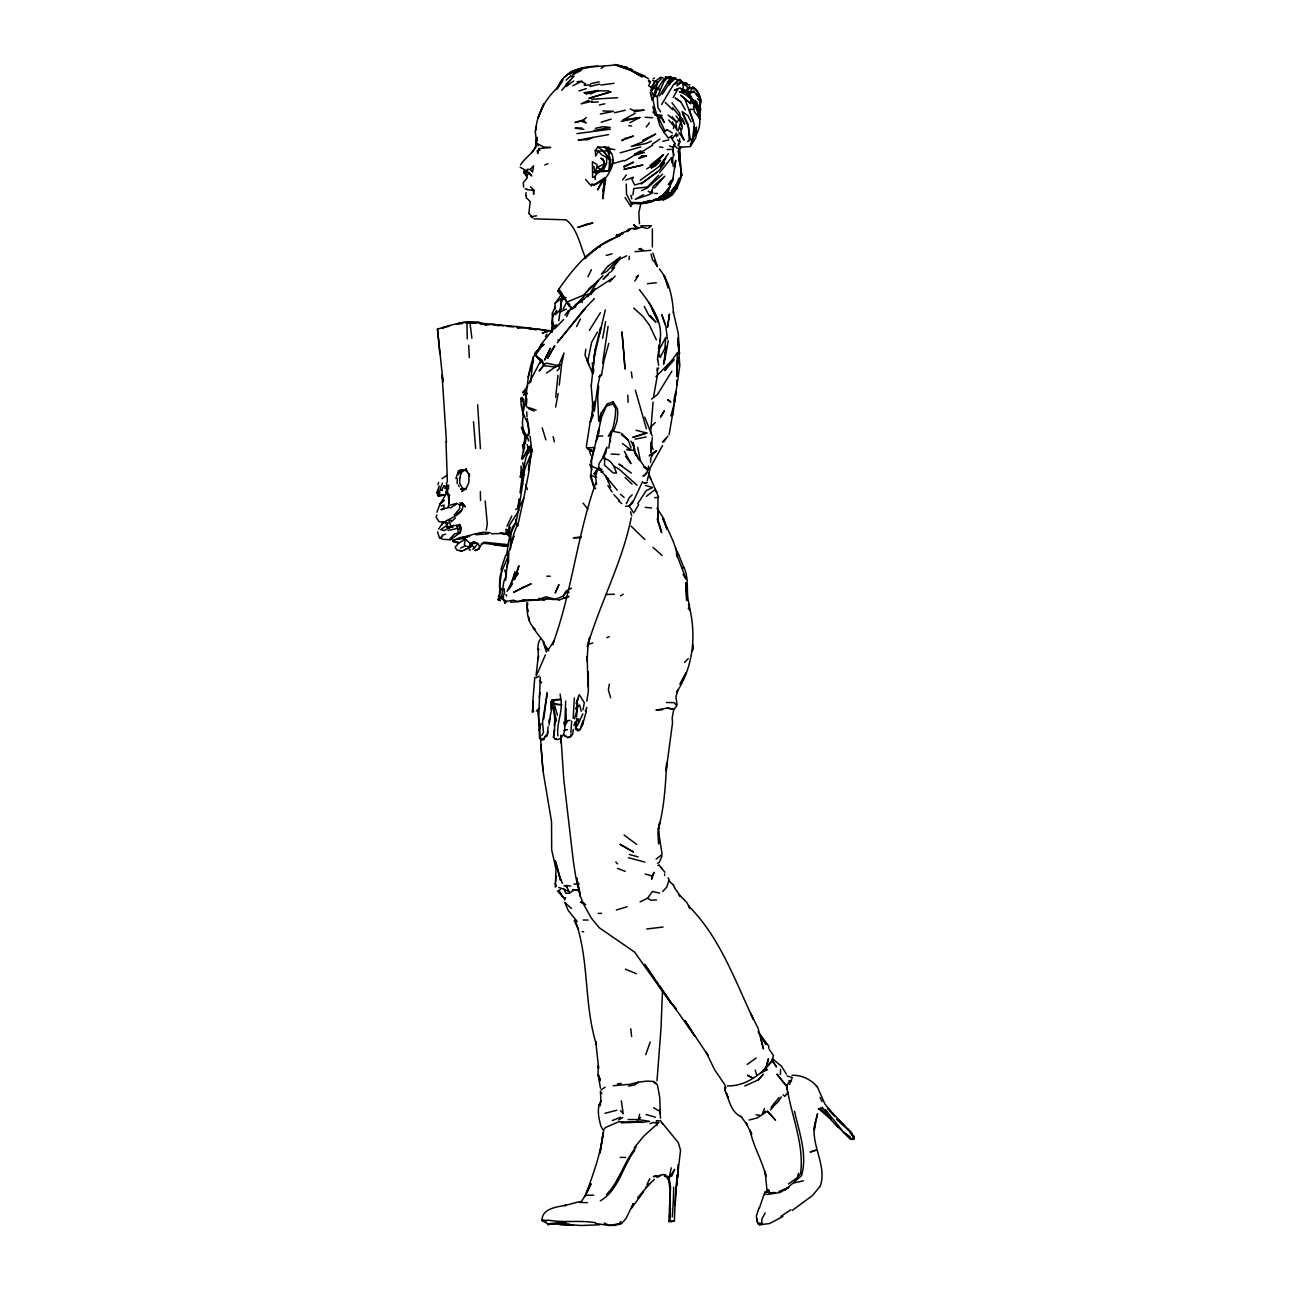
<?xml version="1.0" encoding="UTF-8"?>
<svg xmlns="http://www.w3.org/2000/svg" width="1290" height="1290" viewBox="0 0 1290 1290"><rect width="100%" height="100%" fill="white"/><g stroke="black" fill="none" stroke-linecap="round" stroke-linejoin="round"><path stroke-width="1.5" d="M459.691 477.719L459.691 483.234L462.384 488.023L466.093 489.49M591.191 385.887L592.771 405.334M560.973 737.509L563.794 779.515L573.26 860.672L575.711 876.813L580.307 896.066L583.483 904.016L591.304 918.093L599.286 927.752L634.599 952.085L669.913 1001.927L676.315 1008.877L669.913 1001.927M609.783 153.655L609.783 148.705L608.477 147.334L597.818 147.044L595.287 150.591L595.706 156.106L598.238 151.091L607.622 150.962L611.476 153.026C615.83 162.04 610.138 172.441 604.446 179.471L603.01 179.939M524.933 434.569L523.917 449.726M508.566 561.811L508.615 552.878L506.615 555.361L508.679 540.816L512.63 526.884L515.984 522.24L518.709 508.695L523.756 498.392L528.787 472.301L531.561 449.21L530.093 436.133M656.336 91.413L655.223 95.508L651.805 99.975L651.289 95.96L652.74 93.686L651.256 90.864L651.273 87.252L654.933 81.464L660.641 77.303L663.157 77.948M671.429 1221.791L669.994 1220.92L670.381 1208.198L668.72 1221.453L674.347 1221.227L675.509 1193.814L680.54 1150.18L678.266 1142.521L662.157 1122.913M527.997 377.083L533.415 360.732L532.835 359.055C526.465 376.341 527.562 395.369 522.901 412.719L523.192 415.735M519.564 504.519L524.804 469.092L529.948 456.209L529.948 462.61L531.561 449.21M689.408 610.089L689.424 607.139C696.471 635.776 693.133 667.107 676.637 692.117L677.992 689.795L675.96 696.955L677.105 705.017M677.863 1177.415L678.008 1164.66M455.934 478.429L458.563 470.721L465.142 469.705L468.979 474.091L468.883 482.46L466.609 487.588L461.691 491.571L465.48 488.636L460.691 489.216L465.48 488.636M506.615 555.361L510.308 548.766L510.501 534.06L515.984 522.24L515.839 519.499M551.943 332.465L552.781 316.405L556.748 310.439L555.426 314.567L561.537 308.681M555.571 881.57L556.006 869.186L551.685 849.917L551.54 821.633L542.977 770.743L540.462 737.283M595.287 150.591L598.238 151.091L601.737 154.816L606.671 157.525L606.59 163.298L603.156 170.667L601.285 171.699L609.17 171.022L610.654 159.895L607.622 150.962L604.252 146.721L607.735 149.237L609.106 152.22M765.115 1212.955L761.81 1219.147L761.89 1223.42L758.843 1223.243L756.908 1221.533L756.956 1218.792M560.747 295.571L555.071 303.311L555.071 307.052L552.459 313.147L552.039 324.435M588.03 686.731L587.192 656.691L587.063 660.948L587.998 645.645L589.788 637.067L587.337 646.516C600.092 602.962 622.248 562.521 631.229 517.709M598.786 433.714L598.899 428.796L591.046 462.626M673.203 154.945L673.364 147.528L669.494 145.867M676.879 372.875L677.153 361.071M528.626 453.258L528.69 451M627.246 231.603L628.698 230.41L621.635 233.103L619.571 235.877C592.545 244.874 573.357 267.917 557.796 290.718L562.295 296.378L558.764 320.694M606.671 157.525L609.461 159.638L609.17 171.022L603.156 170.667M448.775 528.4L453.145 525.53L456.66 525.449L458.805 525.756L460.353 529.303L460.272 532.657L450.791 539.413M500.246 533.109L507.099 534.221L510.018 527.159L509.566 530.045L506.148 529.416L506.051 533.125L509.518 536.576L509.453 534.189M653.079 402.045L650.563 433.392M684.764 1020.519L708.129 1055.607L706.098 1052.108L714.596 1069.765L724.98 1084.938L725.157 1090.824L728.221 1097.79L726.206 1092.856C729.285 1101.66 731.914 1113.012 741.605 1116.93L740.879 1116.253L747.329 1125.09L745.878 1122.623L751.715 1134.345L749.958 1130.056C753.296 1146.359 762.213 1160.419 765.938 1176.48L765.083 1171.223L767.195 1192.089L768.243 1190.106M535.157 354.476L539.01 359.491L542.332 360.555L535.157 354.911L535.302 352.928L543.864 344.317L535.302 352.928L535.157 354.911L545.315 365.747L555.087 367.07L561.553 364.554L563.988 353.025L559.215 364.296L546.541 373.036M534.802 677.234L532.722 702.873M559.328 366.021L559.247 368.601L557.199 370.746M550.959 709.565L550.765 701.921L551.765 701.405L553.297 707.275L552.459 708.065L551.765 701.405L553.329 700.889L557.441 715.144M576.694 718.627L575.582 728.689L577.581 728.931L578.017 730.672L580.145 729.608L582.596 724.561L586.45 710.903M656.997 1080.826L660.996 1028.485L662.496 990.51M676.621 1185.8L677.04 1174.948L675.202 1204.925M557.973 375.342L555.684 397.336M673.654 1187.219C673.606 1197.362 673.009 1207.166 672.284 1216.938M523.063 469.753L520.031 492.812M686.699 600.431L685.909 582.983L686.699 600.431L686.683 599.382M657.948 497.376L658.061 522.256L657.158 518.564M687.554 141.577L689.279 140.578L688.473 126.92L682.813 114.391M650.595 462.481L650.821 457.885L653.498 453.258M696.036 105.538L694.73 104.377L696.648 105.393L699.809 116.003L699.728 114.729C694.181 108.102 694.23 98.637 687.876 92.364L679.379 91.767C696.342 97.153 705.291 119.551 696.116 134.918L696.374 127.065L695.923 137.417L690.424 146.56L679.572 147.334L679.959 162.685L679.733 160.879M608.912 448.114C609.912 434.649 616.104 422.153 615.572 408.35L613.137 403.964L613.25 401.835L607.429 403.899L601.285 412.897L598.673 420.991L597.705 397.61L598.657 386.274M665.221 352.138L664.818 359.846L668.236 340.737M780.353 1074.522L780.611 1069.329M457.095 483.573L457.37 478.413M561.553 364.554L559.279 385.113M658.174 510.372L657.723 518.693L661.641 532.56L658.658 523.982M573.195 718.207L574.34 697.938M573.244 729.414L572.696 734.381L570.76 736.477L567.842 737.622L564.036 735.3L566.487 736.445M600.479 1091.098L600.882 1100.967C596.27 1109.045 598.995 1118.833 600.947 1126.251L603.881 1131.33M690.698 103.635L680.781 95.331L690.698 103.635L690.989 98.814L694.746 105.603M525.901 195.225L526.046 192.533M593.803 486.282L590.82 475.091L591.852 465.674M665.398 77.432L670.155 77.061M677.04 360.636L677.54 352.428L664.673 370.601L674.202 359.717M677.863 360.249L676.621 376.309L677.863 360.249L676.847 364.086L678.588 357.475M576.582 716.982L577.194 708.597L576.356 707.807L575.808 708.791L577.227 707.936L576.888 701.099L579.242 694.633L584.322 702.728L583.015 709.726M543.751 719.03L547.218 692.778L542.526 722.013L543.461 732.285L541.848 735.51M570.922 732.639L571.663 721.158M694.713 105.49L695.052 100.475L696.842 102.233L698.051 106.715M681.588 125.791L679.653 113.052L671.993 102.861M600.269 332.885L600.656 327.499L595.061 349.735L591.255 385.791M554.281 725.706L554.797 718.772L553.297 707.275L551.588 707.081M555.297 721.094L553.491 737.3L555.281 739.122L557.973 739.557L560.634 738.267L561.231 735.687M651.466 441.954L650.66 452.387L652.337 437.649M522.466 484.847L522.611 483.008M458.079 542.09L453.354 540.655L453.258 541.881L458.885 542.993L465.48 539.268L470.269 543.461L473.849 541.655L477.784 543.493L479.267 545.702L479.138 548.831L475.494 550.669M505.567 580.274L508.615 552.878M629.036 259.645L629.31 256.307M660.512 338.867L657.416 359.717M699.438 118.212L699.728 114.729L697.148 108.183L694.681 103.345L695.375 107.199L691.118 100.056L693.697 101.313M526.255 406.237L526.9 398.82M563.891 724.061L564.085 721.819M650.837 450.823L651.498 443.26M672.88 414.832L674.96 397.352L674.589 400.948M675.75 392.096L674.96 400.932L670.881 415.944M443.825 507.631L444.066 505.051M575.582 728.689L577.307 718.788M566.358 309.132L560.521 311.809L560.699 301.908L562.295 296.378M533.576 189.727L533.641 194.258L533.576 189.727L530.496 186.937M596.044 474.688L597.802 468.883L591.368 466.077M525.933 404.302L526.401 393.466M528.465 470.221L529.948 456.209M533.351 701.454L532.447 712.128L533.334 703.889M593.448 364.957L595.061 349.735M602.785 191.549L605.591 179.391L602.849 198.676L604.188 178.778L597.609 189.936L601.962 181.245L593.755 185.147L591.739 184.357L591.4 186.099L585.563 179.391M725.528 1087.325L725.157 1090.824L725.577 1087.293M505.648 555.329L501.084 569.019L501.649 571.712C497.376 580.693 501.794 590.755 498.069 599.737L500.294 600.737L498.392 595.754M675.686 392.225L674.606 401.787L679.798 365.602L679.024 354.363M837.21 1126.009L850.336 1139.264L853.803 1138.893L854.157 1136.683L847.627 1128.831M555.264 887.149L555.893 875.991M560.634 738.267L563.585 734.526L564.633 730.14L565.649 701.131M694.31 126.646L694.197 135.885L690.327 144.593M539.333 697.39L539.897 692.698M571.051 734.058L570.76 736.477L567.842 737.622M653.45 397.497L657.465 374.793L657.191 368.101M699.841 104.812C701.663 98.072 698.551 90.51 692.746 86.752L689.94 92.928L679.894 87.897L674.299 90.219L677.911 89.139L673.17 97.476M463.142 504.197L465.319 506.825L461.949 502.568L463.142 504.197C463.545 513.904 452.5 517.226 445.743 521.144M600.882 1100.967L600.285 1105.643L599.044 1104.804M449.823 495.247L445.727 493.07L447.388 486.088L446.34 482.879M527.626 170.409L525.659 174.747L527.239 177.907L523.337 182.567L523.579 187.05M526.272 436.391L525.304 443.986L523.659 442.647L524.772 447.888M679.153 161.75L679.233 148.527L677.008 148.108L673.944 144.754L674.976 143.593L670.961 137.208L672.687 138.256L676.444 133.112M547.057 1223.355L542.01 1220.534C541.752 1208.359 557.441 1206.795 566.31 1205.215L564.536 1205.618L578.646 1201.845M674.009 400.739L674.493 397.078M602.624 363.151L608.09 326.386M585.821 349.219L585.031 355.089L592.723 373.906M632.922 195.08L633.793 188.534L647.403 187.002L658.545 175.295M594.303 411.268L597.867 385.226L600.124 375.325L601.527 375.164L604.075 360.265L608.783 343.414M603.107 1132.878L600.011 1153.05L603.301 1132.523C600.543 1154.598 592.771 1175.771 584.918 1196.427L591.078 1183.736L585.644 1194.895L580.742 1202.425L579.323 1202.344L581.451 1202.167L580.581 1202.087M522.208 397.207L522.337 401.013L520.837 397.981L521.079 404.754L522.998 413.897L523.434 398.771M667.639 327.079L669.446 314.067L667.446 327.273M656.884 1125.606L656.368 1120.671L659.222 1120.736M678.234 130.983L680.604 122.276L676.121 115.923M617.249 490.2L598.544 467.56L599.14 463.449L605.607 453.532L606.88 447.275L603.043 456.821M586.821 701.244L588.353 690.972L588.353 671.945M536.14 675.041L538.091 657.707M544.815 736.864L543.703 739.67L541.542 739.815L539.575 738.251L538.656 719.756L540.268 677.137M674.509 168.313L675.718 160.299L672.574 180.955L668.43 184.599L671.106 180.681M679.975 146.915L678.266 145.351L678.572 143.319M666.14 346.962L663.544 364.183L665.366 356.943M508.47 530.529L509.244 525.562L519.177 510.05M553.491 737.3L554.684 729.688M547.363 735.139L548.105 726.705M564.73 902.436L568.293 910.579L577.162 921.463M458.579 474.526L458.901 472.495L462.191 469.931L458.563 470.721M523.579 395.224L525.433 391.209M538.72 656.029L537.72 659.754C539.543 652.966 535.834 645.79 540.204 639.292M527.787 603.333L527.191 606.977L528.319 611.557M556.7 324.887L541.913 343.398L543.203 345.462L541.332 344.946L533.254 357.201L530.593 382.292M582.596 724.561L583.241 720.659M609.348 684.103L608.38 689.908L610.638 697.777M539.962 150.059L538.462 149.753L538.575 148.608L550.669 147.479L543.622 147.012L536.205 142.948L537.156 137.337L537.204 140.4M645.742 468.625L634.551 452.306L637.357 456.773L634.196 450.532L633.132 442.406L635.776 455.096M521.95 467.48L520.257 477.268L522.24 469.77M486.233 530.013L487.298 523.917L485.185 500.988M692.133 142.045L694.359 124.453L684.99 99.362M510.308 548.766L513.839 533.77L517.887 523.256M602.656 338.303L605.639 321.629M549.008 724.996L550.362 717.562M676.605 706.323L673.751 709.371L672.171 718.127L672.542 722.739L666.108 771.017L666.72 762.793C665.447 785.207 664.334 807.895 658.11 829.583L659.69 822.569L658.351 833.485L658.674 843.95L658.222 831.05M523.756 498.392L517.613 526.255L517.161 523.563M555.619 407.092L558.151 393.402M599.64 421.701L601.285 412.897M574.582 718.724L578.097 705.92L576.888 701.099L576.291 703.534L578.323 698.454M594.384 401.303L590.32 422.04L592.803 415.17L590.046 422.668L586.289 446.921L588.176 449.581M594.255 356.588L605.3 309.939M789.609 1084.438L792.237 1077.537L787.077 1075.941M658.432 348.461L659.142 344.93M659.835 341.399C663.786 321.855 650.724 304.263 639.421 289.718M652.288 876.023L651.644 879.232L654.111 872.298L652.288 876.023L645.161 874.023M668.865 880.49L666.737 887.181L662.641 891.519M613.121 160.105L610.218 169.683M598.125 435.343L596.77 438.6L601.672 416.686L607.429 403.899M639.598 1114.302L638.502 1119.591L649.547 1121.332L642.178 1122.364L618.749 1121.768L605.332 1127.589L603.801 1129.717M587.289 447.856L594.448 447.533L591.32 459.498L591.61 464.594M671.284 1167.869L669.091 1178.028L670.51 1186.816L669.575 1217.244C668.462 1204.36 672.509 1190.476 668.268 1178.06L664.35 1175.883L667.527 1176.238L669.091 1178.028L674.654 1169.401L671.671 1176.238M699.744 104.99L700.486 101.604L699.374 95.315L695.342 88.655M788.464 1183.978L797.543 1177.48L798.446 1173.32M546.799 736.542L547.911 731.478M439.842 492.2L439.035 495.86L438.019 495.844L436.971 492.603L439.197 485.959M672.316 135.402L668.462 138.143L663.737 131.951L659.787 125.356L654.32 106.296L652.772 98.524L657.803 82.141L661.028 79.158L660.641 77.303M548.782 721.981L549.54 718.611M521.547 458.772L523.24 451.355M447.13 523.788L446.679 527.368L450.613 526.497L449.936 522.402L446.211 524.079L444.76 522.24L446.582 522.498L439.116 521.692L436.084 517.145L436.891 514.823M505.599 600.785L504.729 603.01L505.599 600.785L504.261 600.269M513.468 578.823L515.081 571.825L511.066 583.628M669.542 84.818L672.928 77.706L674.315 77.787L677.653 80.174L679.975 79.529L688.505 88.333L691.956 87.72L694.068 89.155M673.38 128.516L673.912 126.21L668.72 120.018M498.682 597.673L502.503 598.963L505.615 602.785L503.1 598.818L503.568 597.463L501.31 596.996C503.761 590.094 502.068 582.629 506.18 576.195L505.132 570.003L506.115 573.792M680.024 120.212L680.668 117.487L672.542 107.602M549.975 716.788L552.168 707.71M525.336 172.167L525.659 174.747L523.756 172.667L524.321 170.296L529.561 173.231L531.738 175.94L525.933 170.393L520.16 167.297M672.542 414.59L669.123 434.601M506.841 566.842L508.373 561.537L507.615 557.377L501.649 571.712L499.456 586.482L501.101 588.885L499.359 595.722L501.31 596.996M698.68 115.745L699.97 110.714L698.841 108.005L699.841 107.118L696.197 104.877L687.006 92.283L683.297 89.365L683.055 84.576L679.975 79.529L673.493 84.624L661.609 104.522M552.362 704.614L553.329 700.889L550.765 701.921M541.026 723.593L539.752 728.447L540.026 738.299L541.542 739.815L544.025 738.557L545.751 735.316M459.708 478.364L461.24 472.64L466.432 468.851L464.851 469.77L467.464 471.431L464.706 469.882M815.731 1120.333L817.521 1113.77L814.248 1129.992L815.28 1121.977C809.378 1143.682 827.6 1165.08 820.263 1186.091M587.563 362.087L591.642 342.237L597.415 332.062M573.969 725.77L575.034 721.981M668.72 76.997L671.622 77.755L665.398 78.384L657.352 96.814L657.819 107.441L660.625 111.827M539.123 730.462L539.929 727.657M642.565 481.589L632.551 503.068L629.149 506.067L625.537 506.293M606.413 1194.605C619.958 1180.882 623.925 1161.532 636.212 1146.955M648.225 191.178L649.886 192.452L651.756 191.388L653.304 186.228L664.85 176.198L654.465 187.969M672.961 148.011L673.944 144.754M647.193 480.783L649.499 471.398M449.049 496.424L448.082 493.135L449.097 503.503L449.049 496.424L447.227 493.248L448.743 485.104M698.777 115.745L700.825 109.053L699.841 107.118M437.52 531.851L439.487 537.769L442.873 539.284L450.678 539.801M464.61 549.814L469.995 547.363L473.849 541.655L475.671 543.122L470.818 544.122L474.526 547.831L472.769 549.346M604.188 162.266L602.978 159.234L600.737 158.154C608.138 162.669 603.091 171.167 596.867 173.457L595.158 176.311L592.642 177.569L592.4 161.718L596.899 164.491L597.173 167.297L594.771 171.635L593.303 171.941L596.867 173.457L594.771 171.635L593.868 166.378M526.707 176.504L528.803 172.731M654.111 199.692L663.56 199.547C674.993 196.338 678.685 185.325 681.733 175.23L678.33 150.914L681.733 175.23L678.975 180.358M758.939 1207.972L756.391 1216.002L756.908 1221.533M528.771 383.775L541.026 360.039M699.47 112.81L701.034 99.491L696.826 93.38L700.454 99.62M595.754 482.96C576.969 535.721 571.986 592.078 552.62 644.678L553.894 641.082L547.508 650.902M528.481 435.31L529.448 432.311L527.191 418.379M524.756 394.514L525.74 391.563M596.254 441.374L597.77 436.778M698.454 108.215L700.551 102.071L697.519 98.556M759.294 1208.343L764.76 1192.395L768.663 1189.912M514.758 579.629L518.951 565.778L514.436 578.339L518.225 573.276L512.162 581.226L507.035 591.384M580.79 727.157L582.806 721.4M645.742 1054.672L650.225 1041.981M437.907 484.589L438.665 482.46M509.566 530.045L509.518 536.576M633.309 1203.618L626.069 1218.437L621.716 1223.404L609.154 1225.436L596.028 1223.565M640.856 203.175L638.824 212.979L639.501 223.734M542.01 1220.534L548.702 1220.211C564.327 1223.017 579.855 1219.953 595.658 1222.759M514.13 536.221L511.163 544.09L510.501 534.06M688.296 608.783L689.537 605.51C685.425 593.465 689.473 580.726 684.555 568.664L682.749 567.423L684.055 568.051L679.153 555.926M566.552 316.695L571.422 306.939M651.256 90.864L657.803 82.141L654.933 81.464L651.256 90.864L654.417 87.51L654.981 88.623M607.735 149.237L608.477 147.334M657.4 266.514L654.062 260.903L657.4 266.514L652.885 253.082M633.261 1203.667L631.487 1208.166L643.533 1191.912M764.502 1108.432L762.39 1113.802L765.357 1111.238M673.509 147.27L674.976 143.593M436.907 512.243L440.1 503.955L446.679 493.103M438.019 495.844L444.631 495.054L439.035 495.86L437.745 494.231L438.955 491.248L441.632 489.781L443.857 486.056L447.388 486.088M657.9 865.445L659.142 864.977M442.502 483.041L439.954 489.103L442.373 490.265M677.331 188.017L664.866 198.338L656.223 199.982L669.462 194.871L675.412 186.631L679.056 178.278M585.289 711.048L586.837 707.436M659.529 95.895L670.977 77.061L670.623 79.383L671.945 79.464L662.351 94.218M577.098 726.125L582.854 713.902M650.547 81.528L648.676 85.833L651.273 87.252M536.301 675.863L545.444 654.788M552.507 329.982L552.007 327.644L553.394 324.516L552.459 321.226M674.202 154.494L672.445 158.444L672.316 163.12L671.461 157.751L659.577 172.796M575.372 307.149L576.888 303.795M564.488 900.114L565.633 897.582L564.02 898.42L558.554 890.648L560.537 889.552M662.512 445.598L649.837 468.48M662.012 856.173L659.029 862.671L657.449 863.155M837.71 1127.089L821.44 1109.336L822.343 1107.384L831.195 1119.075L825.181 1109.432L843.515 1132.12L851.094 1138.925L853.803 1138.893L854.157 1136.683L850.191 1133.184M654.481 200.385L661.383 197.58L666.962 193.435L670.413 185.986L663.27 194.532L658.868 197.467M772.613 1060.751L776.515 1067.024L771.726 1059.848L772.613 1060.751C761.293 1074.119 745.975 1086.454 727.238 1085.858M507.018 526.223L511.775 516.065M678.266 145.351L679.846 142.061L679.524 138.723M672.364 193.806L673.122 192.226M563.149 309.181L565.907 303.489M587.918 276.802L591.384 269.675M527.175 444.534L529.094 450.968L525.965 457.402L523.885 467.464L524.353 475.139M499.827 591.465L501.101 588.885M626.311 503.681L629.391 497.521L632.213 494.828M576.582 326.564L580.435 318.888M470.269 543.461L468.722 548.411M646.951 1184.43L649.805 1178.754M660.399 357.104L664.898 348.284L665.753 337.48L659.367 349.219L658.593 352.928L660.399 357.104L658.271 356.153M481.525 544.138L479.138 548.831L474.736 550.411M689.279 140.578L690.166 138.82L687.925 123.969L682.152 111.569L687.957 115.648L691.069 121.824M657.287 370.488L658.61 367.892M637.647 503.777L646.177 490.7L652.659 487.539L645.274 485.395M522.16 600.06L537.962 599.624L546.25 596.818L555.248 599.382L563.424 595.98L565.923 591.175L571.502 588.159M644 476.284L647.838 470.737L644.839 466.787M697.245 105.78L691.521 99.024L694.794 101.636L696.197 104.877L697.245 105.78L697.713 104.925M680.136 683.942L686.038 672.993L680.153 684.039M621.151 1173.384L617.023 1180.447M539.929 363.441L541.461 360.636M550.894 352.283L547.524 358.459L554.732 345.639L549.975 353.96M666.962 193.435L673.348 178.31L668.43 184.599M654.723 93.702L663.64 79.319L664.995 79.158M603.93 458.724C611.283 459.304 614.524 467.028 616.475 473.124L613.04 472.882L604.462 465.029L604.752 457.24M436.971 492.603L438.406 490.055M691.827 651.514L693.407 648.757L692.698 644.242M541.913 343.398L535.14 355.072L541.332 344.946M634.583 511.711L638.679 504.632M689.634 86.398L687.022 89.349L689.94 92.928L694.407 91.993L697.326 96.041M786.465 1086.486L789.77 1080.826L791.576 1080.939M608.3 436.23L611.928 430.086L610.251 435.665L610.396 441.857M556.635 89.623L563.311 78.384M582.451 302.424L581.613 301.312L576.678 303.763L573.566 308.391L571.599 309.036L558.86 288.847M660.577 167.103L665.882 158.186L658.464 167.071L640.259 180.278M634.857 1150.196C622.28 1166.692 619.135 1189.67 600.301 1200.861M512.63 583.628L508.76 589.578M671.897 371.117L657.545 394.434L651.482 399.174M694.197 135.885L691.569 140.11L690.166 138.82M589.417 330.321L600.382 312.712M634.841 281.075L638.421 275.334L636.131 277.253M520.547 164.894C525.756 156.284 537.978 150.93 536.382 139.239L535.882 147.124L531.948 152.72M621.635 233.103L620.361 235.103L599.834 245.826L584.628 258.564M545.46 336.497L546.976 334.142M587.692 296.781L598.479 280.382L602.978 275.592M781.337 1096.935L778.015 1101.983L771.42 1107.868M576.678 303.763L571.599 309.036M438.552 529.206L443.405 521.95M561.037 301.844L563.037 298.893M677.653 80.174L675.122 83.882L680.33 83.108L679.975 79.529M562.811 80.593L557.457 88.236C562.069 74.046 575.792 68.596 589.385 66.564M565.036 315.26L568.406 310.455M663.721 441.922L667.881 435.988M596.657 477.365L594.19 473.801L597.335 469.334M649.563 80.593L648.451 80.125L649.128 82.109M664.753 162.734L659.4 170.232L641.178 184.002M661.238 163.524L668.365 153.655M557.345 342.801L583.112 310.342L594.432 298.554M458.805 525.756L459.708 524.498L461.401 528.045L460.272 532.657L454.741 533.802L449.839 538.978M590.852 294.62L595.19 288.654M640.114 901.855L647.483 898.243L652.466 891.471L659.561 893.099M594.19 473.801L597.802 468.883M771.936 1107.642L774.887 1102.402M474.526 547.831L477.784 543.493M764.68 1194.734L765.809 1193.234M563.424 595.98L565.891 592.707L569.164 592.126M622.619 179.923L626.376 174.972M536.576 353.283L539.946 348.864M633.229 500.714L629.149 506.067L633.809 513.081M600.124 375.325L598.931 376.874L601.527 375.164M543.09 365.989L539.22 371.004L543.671 365.538L543.09 363.361M646.226 126.984L649.418 122.873M585.483 308.487L559.231 340.205L557.812 339.947M797.543 1177.48L800.51 1173.707C804.347 1145.681 792.528 1118.769 787.722 1091.517M527.739 386.178L522.547 392.773L526.223 390.08M771.307 1107.255L778.983 1097.564M820.069 1186.268L812.619 1195.443L792.382 1210.326M618.394 1224.694L621.006 1221.469M758.294 1079.843L763.116 1074.377L758.294 1079.843L744.846 1085.97M671.251 191.017L676.331 184.744M554.652 328.724L563.601 319.533M563.778 297.216L561.521 299.957L566.197 297.49M611.847 268.82L619.926 259.016L626.666 255.823M611.041 271.835L614.588 267.53M579.323 729.108L578.017 730.672L576.678 730.156L575.469 727.27M539.575 707.968L536.35 711M564.278 77.448L570.47 72.079M561.747 90.268L570.696 80.109M601.204 1089.792L605.155 1087.148M659.19 1122.203L643.629 1136.248L634.132 1147.939M770.404 1109.948L774.097 1105.594M637.502 1197.91L649.692 1183.672L645.581 1187.768M668.156 189.308C660.399 200.563 646.516 205.158 633.277 203.32L630.52 204.594L630.987 206.61L625.021 197.547M454.257 515L459.691 508.695L459.675 504.954L458.095 504.084M525.433 395.466L527.368 393.273L525.981 393.789M530.222 169.522L533.592 165.733L532.577 172.086L530.222 169.522L527.126 169.264M664.205 81.399L667.398 77.819M667.059 129.709L663.737 131.951L667.059 129.709L672.348 132.951M662.415 442.099L665.898 438.278M651.434 167.861L660.577 160.315L655.723 165.684L651.434 167.861L663.431 154.784M559.054 86.14C546.396 97.782 537.011 112.843 535.705 130.355L536.479 126.307L535.205 130.725L536.188 139.513M585.982 292.443L598.479 280.382L583.241 295.297L566.536 302.263M681.459 147.27L680.072 148.737L679.669 147.608M640.598 1117.35L638.502 1119.591L628.149 1119.526M503.423 325.822L493.361 324.242L485.862 324.951C470.237 318.259 453.032 324.5 437.487 329.111L439.825 353.67M667.994 115.003L676.734 122.163L678.701 120.067M684.522 662.496L688.247 658.593M609.831 272.206L603.123 279.237L608.267 274.738M498.069 599.737L500.23 597.496M523.756 172.667L524.788 171.602M470.656 545.09L470.044 545.702L471.56 546.621M655.917 376.648L672.09 360.281M609.412 281.897L615.153 276.108M662.996 195.37L665.592 192.742M794.479 1111.206C799.091 1132.104 807.653 1154.357 801.525 1175.69L784.675 1190.331M565.988 84.221L574.115 76.207L571.631 76.642M588.417 289.524L591.642 286.332M645.758 1187.703L654.272 1179.399M650.515 427.216L655.32 422.556M573.163 71.595L569.116 74.304L572.696 70.902L582.967 67.725M663.56 199.547L664.866 198.338L659.384 198.821M451.452 521.66L455.547 517.887M594.142 250.518L597.98 247.019L600.14 246.971M566.068 80.109L571.115 75.578M662.689 174.166L647.338 187.953L641.549 190.678M671.348 82.012L675.75 78.109L669.155 78.787L671.945 79.464L667.398 82.237L668.865 82.737M569.116 74.304L571.309 72.385L580.29 69.289L572.953 73.014M454.274 505.535L456.692 503.439L449.936 505.132M441.503 524.804L443.792 522.805M504.729 603.01L505.986 601.93M655.562 89.897L658.11 87.784M676.928 85.914L680.33 83.108M663.463 200.047L669.462 195.113M649.725 476.687L655.417 489.345L646.338 496.36M650.031 165.475L662.915 155.042L652.256 165.555L646.725 168.893M582.564 300.022L595.174 289.524L612.137 278.527M583.241 120.034L586.289 123.098L581.129 121.083L575.001 122.502L583.241 120.034L586.353 117.6M648.58 227.975L651.369 225.734L640.775 225.814M485.862 324.951L480.767 323.371L517 326.596L518.048 328.128L527.529 327.676L534.85 329.498M454.999 515.452L461.852 510.131M555.071 303.311L561.537 298.296M654.24 452.726L656.433 451.032L650.112 454.757M470.818 544.122L472.43 542.88L475.671 543.122M656.207 1083.261L653.514 1081.439L646.371 1081.133L638.34 1082.213L634.712 1084.971L628.488 1086.067M450.549 508.018L456.692 503.439M552.007 327.644L555.442 325.128M747.232 1064.46L756.134 1057.929M566.165 86.543L573.76 80.996M584.37 298.78L575.888 304.94L585.112 295.039L589.675 293.878M605.058 177.617L593.755 185.147M441.938 478.735L447.227 475.107M656.997 172.328L642.259 182.712L634.68 185.05L631.955 179.487L633.39 177.214L625.715 180.116M669.703 192.226L659.964 198.983L669.462 194.871M852.126 1139.65L853.964 1138.393M659.932 139.126L652.208 144.238M649.144 455.967L656.433 451.032M536.205 142.948L538.22 145.883M622.941 1121.784L621.393 1122.832L639.437 1122.155M601.366 169.49L604.8 163.782L597.173 167.297L601.366 169.49L594.771 171.635L600.801 171.102M780.918 1216.341L790.867 1209.762M532.447 712.128L533.689 711.322M601.059 68.402L603.801 66.612M633.471 228.862L637.728 227.492M618.749 1119.962L622.651 1117.495M767.373 1111.254L775.484 1120.059L767.373 1111.254L757.069 1117.995L749.071 1120.01M620.458 595.899L623.183 594.222M757.73 1223.694L759.633 1224.807L761.89 1223.42M442.922 328.192L445.598 326.564M515.661 509.598L519.467 507.276M642.888 475.881L646.193 473.865M652.595 145.222L640.146 152.768L634.309 154.445L640.695 150.785M575.808 708.791L577.227 707.936M656.981 1177.56L661.093 1175.109M643.5 194.597L635.277 199.289L648.999 194.677L652.934 192.597L651.756 191.388M653.014 78.835L654.465 77.981M624.618 160.976L634.035 155.461L644.436 152.43M536.172 677.831L539.284 676.057M453.145 525.53L444.228 530.577L440.745 529.69L446.727 525.498L447.033 523.143L446.727 525.498L449.21 527.046M555.281 739.122L556.522 738.428M656.126 859.108L662.125 854.464L658.481 831.05M481.476 543.687L484.185 542.203L508.373 544.67M635.099 113.407L623.199 119.825L639.824 117.535L629.826 122.76M624.005 167.249L633.551 162.137L623.715 166.345M782.869 1216.486L769.695 1223.501L759.633 1224.807M661.689 196.677L666.43 194.193M572.454 74.885L581.355 70.321M572.825 85.801L581.984 81.109L577.001 81.818M458.885 542.993L455.064 547.186L456.789 549.991L461.61 551.265L466.351 548.976M642.694 140.287L655.691 134.047L642.146 142.077L631.326 146.431L645.806 143.577L651.321 141.191M548.992 330.401L542.348 333.094L551.136 330.482M590.304 94.057L597.206 90.864L608.848 90.88M588.982 100.233L581.097 103.861L592.158 101.168M592.965 137.385L588.143 139.61L578.162 140.11L608.541 134.612M822.343 1107.384L819.005 1108.82M442.196 327.934L449.065 326.209M460.53 548.04L465.174 545.912L469.995 547.363M465.174 545.912L464.352 544.38L465.48 539.268L458.031 538.414L457.047 539.284L474.204 534.028L483.476 532.254L490.426 532.689M663.431 198.579L672.671 194.451M448.63 504.729L448.13 507.728M444.582 488.233L448.807 488.055M606.832 637.695L609.299 636.615M778.837 1191.589L788.803 1187.348L779.966 1192.54L766.857 1194.508M669.994 1220.92L668.72 1221.453L674.347 1221.227M764.76 1192.395L767.566 1191.251M612.347 1120.542L620.345 1117.317M544.767 165.023L548.057 163.701M655.965 1175.658L653.385 1176.69L660.835 1175.319M448.888 521.176L451.129 520.289M456.305 525.82L459.708 524.498M630.52 204.594L633.825 203.352M439.487 537.769L442.583 536.543M559.634 599.753L568.938 596.432L563.537 598.141L567.423 597.367M649.983 1123.638L653.337 1122.494L657.239 1123.026M635.083 229.314L641.662 227.105L647.515 228.524M463.175 538.075L467.883 536.527L452.532 540.155M587.547 644.678L592.803 642.968M621.538 233.619L616.12 235.361L623.07 233.748M579.033 90.945L586.289 88.623M601.156 122.244L611.138 119.115M646.806 433.005L632.842 437.342L646.806 433.005L636.034 430.263M662.56 199.257L650.386 200.853M441.922 535.318L445.727 534.157M616.362 909.998L627.021 906.757M650.87 250.341L635.003 251.679M606.88 405.834L613.137 403.964M600.914 472.027L603.091 471.382M613.46 163.508L623.747 160.476M620.184 152.865L640.678 146.931M687.022 89.349L691.891 87.962M449.452 507.212L440.906 509.631L443.792 509.082M621.296 121.389L639.824 117.535M481.638 544.074L484.363 543.316L507.47 546.218M689.199 605.607L688.473 604.542M452.532 540.881L453.354 540.655M586.466 93.751L598.238 90.51L584.031 92.719L586.466 93.751L597.206 90.864M673.751 709.371L667.285 708.049L655.949 710.113L662.463 709.742M507.857 533.351L491.329 533.754M576.566 706.323L578.097 705.92M606.219 255.404L612.105 253.856M604.962 1113.286L616.813 1110.255M638.34 1082.213L630.181 1084.261L613.169 1085.712M590.014 86.462L599.785 84.108M475.816 534.737L488.249 533.802M441.083 505.922L443.309 505.39M563.988 730.543L567.568 729.688M614.443 112.762L625.199 110.247M466.012 323.097L479.267 322.258C471.64 323.822 463.997 320.355 456.579 324.306L462.384 323.516M662.818 141.287L668.881 139.901M626.247 184.067L626.521 194.339L630.858 202.562L642.662 202.659L648.483 201.321M554.2 599.673L548.702 598.818L510.598 602.269M459.321 537.704L469.85 535.995M543.074 364.038L546.847 363.2L557.151 365.376M663.012 927.042L646.741 928.977M590.917 83.64L599.189 81.834M595.399 128.323L602.978 126.678L610.106 127.42L593.835 130.5M599.318 104.99L604.768 103.813M793.898 1182.898L803.412 1180.85M581.532 69.015L591.32 66.919L613.169 65.242M613.314 1225.258L620.974 1223.726M600.318 114.068L613.588 111.311L602.914 110.972M653.901 199.918L657.481 199.208M635.115 439.164L646.096 437.004M524.837 600.156L517.58 601.575L513.662 600.173L505.422 601.559M557.925 735.735C556.264 723.384 563.149 711.516 560.827 699.309L551.652 699.857L551.991 701.034L560.827 699.309L560.118 694.02M547.702 1224.194L548.621 1224.968L547.476 1223.92L566.116 1222.307M444.631 495.054L439.438 495.183M633.858 111.811L644.178 110.134L633.261 110.327L630.213 108.908M536.624 215.801L531.899 216.543L529.19 213.866M641.259 248.551L638.824 248.922L643.065 250.083M792.028 1075.312C801.493 1074.812 811.329 1079.633 817.36 1086.873L824.89 1103.998L830.599 1111.093M610.363 129.177L576.936 133.628M600.898 85.059L613.959 83.302M667.124 149.576L671.155 149.366M617.491 1083.842L621.2 1083.407M654.224 199.74L658.206 199.337L654.288 199.515M647.37 283.687L656.304 282.768M570.019 720.4L567.923 720.61L564.552 726.012L566.278 720.642L565.923 708.565M478.219 533.738L480.896 533.463M497.456 325.628L499.424 325.435L498.714 324.645M591.788 99.266L617.7 97.701M448.114 530.416L457.24 528.449L460.353 529.303M541.284 739.364L544.138 739.106M767.228 1190.944L769.582 1192.911L774.951 1192.444M652.934 112.004L656.417 115.439L662.093 115.52L655.11 114.971L652.901 106.715M581.338 537.172L573.389 537.785L580.887 537.511M598.028 436.262L602.688 435.923M590.401 84.898L584.16 85.317L585.547 83.785L582 82.012M654.627 497.65L658.626 497.376L655.417 489.345M599.834 1224.807L581.274 1225.5L550.749 1223.597M642.662 202.659L650.789 202.191L650.031 200.401L641.582 203.062L630.858 202.562M623.199 119.825L627.73 119.567M656.481 899.936L650.837 900.259L647.483 898.243M547.476 1223.92L561.634 1223.162M591.159 66.467L598.221 66.096M591.562 102.265L598.318 101.958M581.613 127.936L575.163 128.21L583.838 129.323M666.462 702.502L674.154 702.631L676.137 705.066M693.391 109.328L689.328 109.473L693.23 120.97M517 326.596L548.024 330.433M606.268 594.48L614.459 594.238M615.846 1225.274L609.154 1225.436L604.22 1223.001M586.144 1195.266L593.642 1195.137M654.611 193.5L657.432 193.452M598.205 913.417L601.527 913.368M537.962 599.624L541.574 599.576L539.123 598.383L543.961 600.414L547.863 597.754L548.702 598.818M546.847 576.211L550.217 576.195M573.889 884.085L579.226 884.069M684.426 84.834L689.892 84.85M569.793 1224.194L559.989 1224.194L573.405 1224.887L559.941 1224.742M620.151 1157.404L625.537 1157.42M528.191 328.579L536.527 329.756M635.599 228.524L631.552 228.443L627.779 230.958L627.343 230.201M507.744 532.06L509.76 532.109M583.161 919.98L588.079 920.06M591.739 184.357L594.996 184.422M682.007 82.641L685.877 82.754L687.296 84.124M648.741 469.77L650.337 469.818M579.645 890.245L572.389 889.536M580.742 1202.425L587.321 1202.667M598.608 470.076L599.834 470.124M611.089 454.096L619.168 454.451M662.27 1174.626L665.753 1174.787M534.028 190.436L526.949 189.662M459.675 504.954L462.272 505.067L459.901 502.713M529.706 381.26L530.545 381.308M458.901 472.495L461.24 472.64M645.193 117.293L652.611 117.729M625.134 67.322L645.242 76.465L634.454 72.224M494.602 545.17L506.438 545.993M622.006 67.096L627.246 67.467L616.604 64.935L632.132 69.692L614.137 64.5L630.342 70.144L642.275 76.916L630.697 70.208L616.475 64.952M628.246 229.136L630.084 229.281M554.394 704.163L561.634 704.759L554.394 704.163L551.991 701.034M471.092 322.629L475.349 323.048M506.889 326.289L513.775 326.967M493.651 324.854L499.424 325.435M645.29 507.357L651.579 507.986M665.721 77.69L669.349 78.093M536.64 329.079L545.235 330.175M577.726 890.455L573.905 890.036L569.551 893.18L565.778 893.277L564.117 889.213L558.764 887.472M445.727 493.07L447.227 493.248M570.809 886.053L565.826 885.456L569.487 891.922L564.117 889.213M525.046 188.808L527.046 189.049M534.125 218.865L566.084 219.8C577.694 228.991 580 245.568 585.789 258.5M543.671 365.538L545.315 365.747M555.248 599.382L559.521 599.979M634.196 450.532L626.795 449.484L630.488 449.581L622.393 443.502M659.529 146.963L662.931 147.447M628.827 125.614L631.6 126.017M628.488 857.721L644.903 862.091M756.069 1114.754L759.842 1115.334M469.044 549.814L470.576 550.056M546.299 1221.098L542.251 1219.872M534.205 411.107L528.271 408.527M510.292 535.108L501.02 533.109M583.87 902.758L580.484 902.194L585.725 904.596M667.285 708.049L672.88 709.032M609.783 148.705L614.766 149.64M590.691 455.176L589.256 449.42L591.723 449.887M620.168 432.763L613.54 431.408L617.023 421.153L617.765 413.235L617.362 408.656L613.25 401.835M609.461 159.638L610.654 159.895L602.704 150.478L597.818 147.044M636.744 1121.107L642.178 1122.364M657.755 115.874L661.464 116.793L664.366 122.469L662.205 118.986L657.755 115.874L664.769 130.806M529.077 328.369L531.48 328.982M582.193 931.509L583.66 931.88M536.156 410.091L526.917 406.995M629.375 854.496L638.099 856.85M655.917 491.458L657.013 491.748M646.016 1114.544L655.417 1117.156M542.558 363.006L542.751 361.232M819.134 1108.674L821.44 1109.336M652.385 247.019L652.353 228.846M643.823 467.27L648.918 468.851L648.386 466.045M641.404 75.175L648.306 78.48M563.956 885.649L567.165 886.73M788.899 1080.488L789.77 1080.826M634.567 226.185L636.438 226.895L633.745 224.783L637.55 227.814M617.587 868.412L625.231 871.363M537.559 648.999L539.043 649.596M625.408 969.177L636.486 973.724M652.756 80.561L654.933 81.464M765.163 1068.636L767.486 1069.668L760.955 1072.877L772.226 1060.412L773.452 1055.397L769.356 1049.641M590.82 475.091L595.674 477.348L596.609 484.331M685.071 92.171L681.362 89.494L687.909 92.59L690.779 97.653M665.366 76.594L666.865 77.319M459.385 550.185L461.61 551.265M681.362 89.494L687.006 92.283M443.857 486.056L446.453 487.394M816.248 1086.309L817.36 1086.873M590.304 451.371L589.256 449.42L593.497 451.661M653.966 1082.439L657.432 1084.793L659.706 1097.274L660.351 1114.173M622.167 465.9L618.894 464.11L631.342 473.075M678.863 132.499L684.119 140.142L681.281 133.515L680.894 131.112L682.329 127.613L680.169 118.164M589.256 449.42L592.626 451.403M598.544 467.56L601.85 469.512M653.627 1107.691L659.061 1110.932M613.669 465.916L619.216 469.318L636.97 485.185M655.223 95.508L657.352 96.814M680.749 101.781L675.299 98.121L680.749 101.781L685.329 109.811M671.461 157.751L672.445 158.444L673.203 166.475M843.515 1132.12L850.239 1136.877M506.148 529.416L508.582 531.19M677.411 140.013L679.846 142.061M530.577 216.236L532.802 217.881M563.537 734.429L564.73 735.3M636.631 844.402L624.102 835.049M690.698 98.524L694.794 101.636M699.809 116.003L696.648 105.393L698.116 110.247L700.083 111.795L699.293 114.713L698.503 111.73M818.36 1108.578L829.696 1118.156M605.929 148.334L609.638 151.301M621.425 434.682L628.343 440.229L631.052 447.969M557.796 290.718L562.263 296.684M618.587 500.923L621.812 503.584M772.758 1059.009L781.595 1066.33L786.352 1074.119M620.474 494.328L624.102 497.424M838.21 1119.72L844.837 1126.138M666.414 1176.851L669.059 1180.802L669.655 1187.768M652.998 547.299L662.012 555.409M836.452 1119.252L851.529 1132.91L853.803 1138.893L851.319 1132.394M565.552 903.177L571.422 908.499M670.123 76.384L671.622 77.755M633.696 308.052L643.178 316.679L649.531 325.306L656.368 339.883M521.354 427.232L523.321 432.843L527.32 436.536L528.61 441.035M673.767 885.392L669.962 881.86L668.107 877.764M541.606 682.716L539.543 680.765L541.316 682.684M600.543 1092.307L601.801 1093.501M625.118 477.494L632.068 484.137M665.221 102.41L672.8 109.811M631.068 526.126L644.774 539.478M451.694 526.175L452.951 527.417M517.209 327.305L518.048 328.128M535.14 629.181C527.465 622.57 526.82 612.008 526.933 602.607M827.938 1108.255L851.529 1132.91M693.085 102.781L697.277 107.054L698.116 110.247M621.683 433.424L628.343 440.229M613.83 494.634L619.555 500.633M834.614 1116.382L827.874 1108.771M672.445 121.841L677.089 130.403L675.879 123.276M557.57 891.116L562.891 896.776L558.554 890.648M690.472 98.717L692.762 101.184M660.577 866.993L664.898 872.266M659.013 865.284L661.915 868.509M560.441 291.701L564.52 298.683M620.538 1110.658L623.247 1113.786L621.328 1100.838M615.83 861.93L617.523 863.897M650.079 315.469L655.933 322.274L648.935 315.486L644.258 306.391M700.454 118.97L694.423 111.778L693.52 106.586M568.809 303.537L569.841 304.762M672.122 116.664L676.734 122.163M602.704 150.478L608.896 157.912M638.05 457.853L640.324 460.627L637.728 447.291M583.08 503.1L587.853 509.211M659.416 268.965C669.429 281.252 672.606 297.861 673.509 313.357M576.356 707.807L577.017 708.678M532.786 627.537L543.848 642.033M758.085 1031.855L768.711 1045.98L768.775 1048.399M685.312 92.074L683.297 89.365L689.94 92.928L694.375 90.961L694.407 91.993M625.553 456.241L630.987 463.658L624.376 451.339M595.658 488.813L593.497 485.846L590.272 476.123M674.831 888.036L680.427 896.405L678.895 894.502L686.78 902.484L690.134 908.434L688.505 905.951C719.949 937.233 734.816 980.271 753.473 1019.487L750.506 1013.134L758.036 1028.13L763.454 1048.915L760.745 1037.918M656.529 981.722L694.601 1035.886L685.054 1020.535L688.876 1027.662M637.76 457.853L639.727 460.611M685.442 91.977L688.86 96.831M658.222 984.012L644.597 964.323L654.369 978.562M685.877 82.754L686.957 84.318M659.367 985.641L671.735 1003.943M546.057 646.774L548.782 650.821M526.497 436.875L527.126 437.826M683.023 574.405L686.054 579.016L676.492 553.958M679.846 127.533L681.265 129.693M569.309 306.407L564.069 298.006M607.896 485.604L612.024 491.974M562.456 883.344L558.344 873.459M762.696 1039.208L765.454 1043.594M660.512 1120.639L662.528 1123.864M680.668 117.487L684.668 124.227L682.265 118.438M761.165 1036.096L766.196 1044.594M651.724 308.391L658.239 322.419M525.885 172.989L527.094 175.311M656.949 508.131L663.463 518.096L666.898 529.11L662.931 518.677L672.832 540.365L675.992 549.056L677.347 557.312M648.548 301.812L657.497 319.001M505.89 594.464L506.696 596.061M630.987 441.099L634.599 448.243M458.401 485.024L459.175 486.588M675.396 547.911L679.04 555.264M591.82 469.592L589.756 464.303M574.244 920.641L578.484 929.348M820.053 1097.403L822.036 1101.579M555.023 883.327L556.393 886.278M543.348 642.194L546.315 648.838L543.348 642.194L546.315 652.031M783.159 1094.839L784.675 1096.339L787.674 1093.082L786.61 1084.922L786.932 1088.937M673.364 885.085L674.476 887.633M468.464 473.462L469.544 475.994L468.979 474.091M648.177 472.817L650.95 479.364M606.993 478.397L610.622 487.265M644.742 417.17L652.176 435.956M586.676 358.814L589.304 365.57M696.648 105.393L697.277 107.054M575.034 919.802C589.578 959.615 583.66 1004.055 596.399 1044.545L595.787 1041.627L598.608 1068.249L598.254 1065.685L598.044 1074.941L600.382 1079.907L598.221 1075.022L600.463 1088.18M600.269 1080.697L598.221 1075.022L599.382 1078.892M672.477 149.64L673.622 152.865M665.318 324.903L661.706 314.534L665.672 325.37L667.446 338.947M673.267 311.761L678.298 333.481L679.427 353.783L677.943 340.56M665.301 278.834L664.092 275.302L668.075 287.912M650.692 442.599L653.111 449.629M525.659 484.605L527.368 489.603M698.841 108.005L700.083 111.795L699.97 110.714M458.579 532.544L456.66 525.449M631.713 515.807L630.568 511.791M646.403 428.796L635.341 390.128M591.836 369.069L593.013 372.858M602.978 159.234L604.542 164.33M542.187 427.748L545.863 439.858M650.241 92.412L651.289 95.96M755.231 1070.103L756.682 1075.102M528.868 213.334L530.206 201.53L526.255 197.676L526.046 195.79M523.321 432.843L523.804 434.569M650.999 254.13L652.676 260.322M630.842 195.145L631.826 198.886M532.335 452.032L530.674 445.727L531.512 455.015M579.662 704.969L581.258 711.29M605.865 475.607L606.655 478.832M522.708 462.707L523.659 466.754M553.168 436.633L554.378 441.841M578.63 718.949L579.339 722.077M553.716 708.758L556.571 721.239M657.916 360.071L658.61 365.425M447.372 482.057L446.001 441.632M698.003 112.617L698.987 118.116M522.418 444.728L523.643 451.758M520.983 466.093L522.353 481.96M677.669 134.466L677.927 135.918M594.448 447.533L594.706 448.952M695.052 100.475L695.504 103.2M553.604 707.484L554.152 710.871M769.195 1190.476L769.582 1192.911M677.879 338.044L679.427 353.783M592.529 367.682L592.529 362.667L593.739 370.472M442.986 381.453L437.487 329.111M559.167 289.718L559.392 291.169M677.976 338.561L678.395 341.399M443.05 381.727L442.051 374.971L446.469 441.986M676.557 380.389L677.218 384.984M631.358 371.988L632.148 377.906M537.64 710.984L539.849 727.77M469.979 322.532L471.882 338.222M630.794 1028.727L631.632 1036.596M592.529 362.667L593.513 372.617M552.459 313.147L552.781 316.405M528.819 616.91L529.142 620.474M502.503 598.963L504.438 592.707L504.229 588.837M659.771 1109.529L660.544 1118.269M540.832 744.943L542.977 770.743M679.233 148.527L680.733 165.652M678.701 350.445L677.863 338.964M607.622 477.51L607.913 481.009M473.495 421.733L475.639 448.436M526.659 411.865L526.997 416.686M477.655 404.689L480.396 448.581M555.071 307.052L555.184 308.939M560.795 740.17L560.957 742.927L560.924 735.106M627.762 395.175L628.117 402.399M533.254 357.201L533.415 360.732M657.803 516.919L658.061 522.256M468.705 345.252L469.286 357.604M676.331 134.886L676.412 136.982M664.64 873.943L664.673 875.426M592.384 405.157L592.707 416.67M595.158 176.311L595.222 179.568M466.899 321.903L467.286 338.915M480.364 491.538L480.541 500.52M658.997 88.526L659.013 89.897M519.257 499.23L517.983 507.857L519.257 499.23M681.33 169.022L681.168 176.391L675.96 188.792L680.701 177.423L681.33 169.022M529.158 446.485L528.948 449.581L522.24 459.079L529.158 446.485M523.788 414.864C521.321 422.153 522.24 430.57 527.32 436.536L528.965 432.005L527.739 423.507L523.788 414.864M558.844 584.805L555.297 592.803L558.844 584.805M768.501 1058.784L766.26 1066.83L768.501 1058.784M538.543 150.737L537.72 153.542L537.14 150.914L538.543 150.737M543.945 103.716L538.107 117.793L543.945 103.716M546.509 355.847L544.654 360.055L550.572 348.155L546.509 355.847M664.366 410.768L660.609 417.009L664.366 410.768M607.88 266.272L601.414 274.125L606.897 271.271L620.393 256.887L607.88 266.272M441.535 502.503L440.1 503.955L444.324 500.214L441.535 502.503M642.097 155.864L638.808 158.493L646.613 155.897L642.097 155.864M625.037 138.481L621.587 140.61L633.342 136.079L625.037 138.481M815.683 1150.261L810.362 1151.97L815.683 1150.261M522.821 587.45L513.63 592.352L531.206 583.79L522.821 587.45M646.919 482.637L644.016 482.831L646.919 482.637M587.531 223.944L577.839 227.427L592.916 222.977L587.531 223.944M610.815 91.832L589.159 98.234L610.815 91.832M553.297 707.275L553.845 708.323L553.297 707.275M638.808 165.91L623.925 169.329L642.872 165.023L638.808 165.91M486.314 323.693L479.751 323.548L487.878 324.274L486.314 323.693M753.279 1078.359L747.507 1075.328L753.279 1078.359M633.213 851.868L620.232 844.434L633.213 851.868M669.01 400.513L667.688 399.755L670.8 402.077L669.01 400.513M785.9 1085.374L777.128 1074.328L785.9 1085.374M580.307 896.066L576.678 877.91L580.307 896.066M558.119 870.798L555.297 860.817L560.634 880.473L558.119 870.798M623.796 352.702L621.957 331.869L625.021 369.085L623.796 352.702"/></g></svg>
